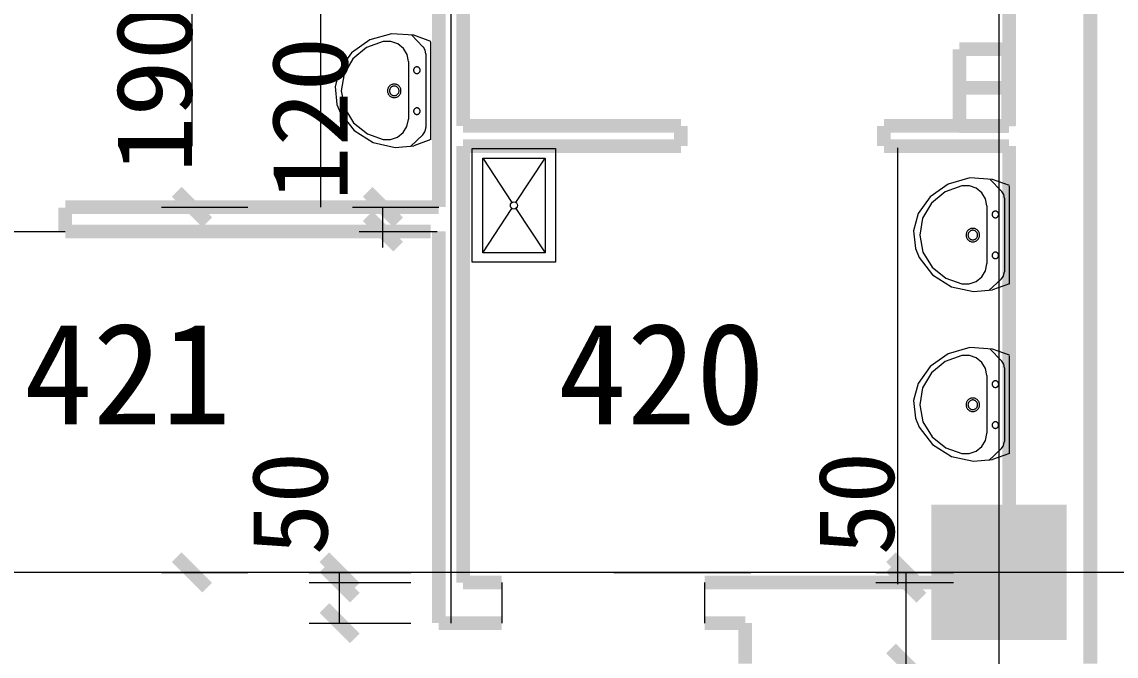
# Model space of a CAD drawing. Extents: x -307567 to 704339, y -10277 to 165507.
# Drawn here: x 412542 to 417932, y 133767 to 136892 of the extents above; entities that cross this region are included whole.
import ezdxf
from ezdxf.enums import TextEntityAlignment as Align

# ---------------------------------------------------------------- set-up
doc = ezdxf.new("R2010")
doc.units = 0
doc.header["$MEASUREMENT"] = 0
doc.layers.add('wode', color=250, linetype='CONTINUOUS', lineweight=0)
doc.layers.add('中文', color=4, linetype='CONTINUOUS')
doc.styles.get("Standard").update_dxf_attribs({"font": 'txt', "height": 3})

msp = doc.modelspace()

# ---------------------------------------------------------------- linework, layer by layer
at = {"layer": 'wode', "color": 0}
for p, q in [((417355.3646, 147033.90906), (417355.3646, 95170.03874)), ((414655.3781, 144351.63792), (414655.3781, 133929.95847)), ((417355.3646, 144351.63792), (417355.3646, 133929.95847)), ((413379.98164, 136279.94977), (413379.98164, 137904.93859)), ((414012.27829, 137804.93604), (414012.27829, 135979.95127)), ((414362.41081, 136833.66709), (414255.47775, 136803.70203)), ((414362.41081, 136833.66709), (414255.47775, 136803.70203)), ((414473.44541, 136826.48939), (414362.41081, 136833.66709)), ((414473.44541, 136826.48939), (414362.41081, 136833.66709)), ((414517.75672, 136769.32415), (414460.92106, 136827.86268)), ((414517.75672, 136769.32415), (414460.92106, 136827.86268)), ((414556.94109, 136796.23137), (414473.44541, 136826.48939)), ((414556.94109, 136796.23137), (414473.44541, 136826.48939)), ((414255.47775, 136803.70203), (414165.64666, 136740.18306)), ((414255.47775, 136803.70203), (414165.64666, 136740.18306)), ((414239.51104, 136765.53389), (414172.53139, 136710.09898)), ((414239.51104, 136765.53389), (414172.53139, 136710.09898)), ((414322.09119, 136795.47148), (414239.51104, 136765.53389)), ((414322.09119, 136795.47148), (414239.51104, 136765.53389)), ((414323.11658, 136795.63628), (414322.09119, 136795.47148)), ((414323.11658, 136795.63628), (414322.09119, 136795.47148)), ((414359.33466, 136795.63628), (414323.11658, 136795.63628)), ((414359.33466, 136795.63628), (414323.11658, 136795.63628)), ((414393.3921, 136783.67039), (414359.33466, 136795.63628)), ((414393.3921, 136783.67039), (414359.33466, 136795.63628)), ((414421.15075, 136761.14853), (414393.3921, 136783.67039)), ((414421.15075, 136761.14853), (414393.3921, 136783.67039)), ((414439.2781, 136730.81726), (414421.15075, 136761.14853)), ((414439.2781, 136730.81726), (414421.15075, 136761.14853)), ((414519.661, 136767.23676), (414517.75672, 136769.32415)), ((414519.661, 136767.23676), (414517.75672, 136769.32415)), ((414528.74299, 136752.06655), (414519.661, 136767.23676)), ((414528.74299, 136752.06655), (414519.661, 136767.23676)), ((414555.40301, 136793.86932), (414555.40301, 136313.00014)), ((414555.40301, 136793.86932), (414555.40301, 136313.00014)), ((414165.64666, 136740.18306), (414107.0532, 136657.9325)), ((414165.64666, 136740.18306), (414107.0532, 136657.9325)), ((414172.53139, 136710.09898), (414129.17223, 136635.85924)), ((414172.53139, 136710.09898), (414129.17223, 136635.85924)), ((414445.5769, 136696.32037), (414439.2781, 136730.81726)), ((414445.5769, 136696.32037), (414439.2781, 136730.81726)), ((414531.89239, 136734.8181), (414528.74299, 136752.06655)), ((414531.89239, 136734.8181), (414528.74299, 136752.06655)), ((414531.89239, 136734.8181), (414531.89239, 136371.78586)), ((414531.89239, 136734.8181), (414531.89239, 136371.78586)), ((414107.0532, 136657.9325), (414084.78769, 136572.97198)), ((414107.0532, 136657.9325), (414084.78769, 136572.97198)), ((414445.5769, 136696.32037), (414445.5769, 136412.02308)), ((414445.5769, 136696.32037), (414445.5769, 136412.02308)), ((414129.17223, 136635.85924), (414114.70697, 136551.77763)), ((414129.17223, 136635.85924), (414114.70697, 136551.77763)), ((414084.78769, 136572.97198), (414093.97954, 136485.79591)), ((414084.78769, 136572.97198), (414093.97954, 136485.79591)), ((414114.70697, 136551.77763), (414130.89342, 136467.97068)), ((414114.70697, 136551.77763), (414130.89342, 136467.97068)), ((414093.97954, 136485.79591), (414111.44771, 136442.098)), ((414093.97954, 136485.79591), (414111.44771, 136442.098)), ((414111.44771, 136442.098), (414178.53722, 136356.24028)), ((414111.44771, 136442.098), (414178.53722, 136356.24028)), ((414130.89342, 136467.97068), (414175.71741, 136394.56406)), ((414130.89342, 136467.97068), (414175.71741, 136394.56406)), ((414175.71741, 136394.56406), (414243.8323, 136340.41089)), ((414175.71741, 136394.56406), (414243.8323, 136340.41089)), ((414438.9119, 136376.60151), (414445.5769, 136411.03432)), ((414438.9119, 136376.60151), (414445.5769, 136411.03432)), ((414445.5769, 136411.03432), (414445.5769, 136412.02308)), ((414445.5769, 136411.03432), (414445.5769, 136412.02308)), ((414178.53722, 136356.24028), (414271.95716, 136297.74753)), ((414178.53722, 136356.24028), (414271.95716, 136297.74753)), ((414243.8323, 136340.41089), (414322.09119, 136312.87197)), ((414243.8323, 136340.41089), (414322.09119, 136312.87197)), ((414392.5132, 136324.17867), (414420.49158, 136346.43503)), ((414392.5132, 136324.17867), (414420.49158, 136346.43503)), ((414420.49158, 136346.43503), (414438.9119, 136376.60151)), ((414420.49158, 136346.43503), (414438.9119, 136376.60151)), ((414516.3285, 136335.85159), (414456.0871, 136278.5124)), ((414516.3285, 136335.85159), (414456.0871, 136278.5124)), ((414516.3285, 136335.85159), (414526.8387, 136350.10628)), ((414516.3285, 136335.85159), (414526.8387, 136350.10628)), ((414526.8387, 136350.10628), (414531.63604, 136366.99767)), ((414526.8387, 136350.10628), (414531.63604, 136366.99767)), ((414531.63604, 136366.99767), (414531.89239, 136371.78586)), ((414531.63604, 136366.99767), (414531.89239, 136371.78586)), ((414271.95716, 136297.74753), (414380.46492, 136273.66928)), ((414271.95716, 136297.74753), (414380.46492, 136273.66928)), ((414322.09119, 136312.87197), (414358.34589, 136312.53322)), ((414322.09119, 136312.87197), (414358.34589, 136312.53322)), ((414358.34589, 136312.53322), (414392.5132, 136324.17867)), ((414358.34589, 136312.53322), (414392.5132, 136324.17867)), ((414380.46492, 136273.66928), (414473.44541, 136282.23857)), ((414380.46492, 136273.66928), (414473.44541, 136282.23857)), ((414556.94109, 136312.4966), (414473.44541, 136282.23857)), ((414556.94109, 136312.4966), (414473.44541, 136282.23857)), ((414760.58997, 135707.76635), (414760.58997, 136267.76416)), ((414760.58997, 136267.76416), (415170.56107, 136267.76416)), ((414811.89587, 136221.09996), (415119.36504, 136221.09996)), ((414811.89587, 135754.4397), (414811.89587, 136221.09996)), ((414811.89587, 136221.09996), (414955.96253, 136002.43651)), ((414975.29837, 136002.43651), (415119.36504, 136221.09996)), ((415119.36504, 136221.09996), (415119.36504, 135754.4397)), ((415170.56107, 136267.76416), (415170.56107, 135707.76635)), ((416854.86661, 136271.46287), (416854.86661, 134121.47667)), ((417212.39656, 136123.0841), (417105.4635, 136093.10988)), ((417323.43116, 136115.89724), (417212.39656, 136123.0841)), ((417367.74247, 136058.74116), (417310.90681, 136117.27968)), ((417406.92684, 136085.63922), (417323.43116, 136115.89724)), ((417105.4635, 136093.10988), (417015.63241, 136029.60007)), ((417172.07694, 136084.87933), (417089.49679, 136054.94174)), ((417173.10233, 136085.05328), (417172.07694, 136084.87933)), ((417209.32041, 136085.05328), (417173.10233, 136085.05328)), ((417243.37785, 136073.07824), (417209.32041, 136085.05328)), ((417271.1365, 136050.55638), (417243.37785, 136073.07824)), ((417369.64675, 136056.64461), (417367.74247, 136058.74116)), ((417405.38876, 136083.27717), (417405.38876, 135602.40799)), ((417015.63241, 136029.60007), (416957.03895, 135947.34035)), ((417089.49679, 136054.94174), (417022.51714, 135999.50683)), ((417289.26385, 136020.22511), (417271.1365, 136050.55638)), ((417295.56265, 135985.72822), (417289.26385, 136020.22511)), ((417378.72874, 136041.4744), (417369.64675, 136056.64461)), ((417381.87814, 136024.22595), (417378.72874, 136041.4744)), ((417381.87814, 136024.22595), (417381.87814, 135661.19371)), ((413229.98239, 135979.95127), (413655.18779, 135979.95127)), ((414170.18765, 135979.95127), (414595.39305, 135979.95127)), ((414320.1869, 135779.94616), (414320.1869, 135979.95127)), ((414811.89587, 135754.4397), (414955.96253, 135973.11231)), ((414975.29837, 135973.11231), (415119.36504, 135754.4397)), ((417022.51714, 135999.50683), (416979.15798, 135925.26709)), ((417295.56265, 135985.72822), (417295.56265, 135701.43093)), ((416957.03895, 135947.34035), (416934.77344, 135862.37983)), ((416979.15798, 135925.26709), (416964.69272, 135841.18548)), ((411755.40481, 135859.94454), (412755.41201, 135859.94454)), ((414203.18309, 135859.94454), (414588.39845, 135859.94454)), ((416934.77344, 135862.37983), (416943.96529, 135775.20376)), ((416964.69272, 135841.18548), (416980.87917, 135757.37853)), ((415119.36504, 135754.4397), (414811.89587, 135754.4397)), ((416943.96529, 135775.20376), (416961.43346, 135731.50585)), ((416980.87917, 135757.37853), (417025.70316, 135683.97191)), ((415170.56107, 135707.76635), (414760.58997, 135707.76635)), ((416961.43346, 135731.50585), (417028.52297, 135645.64813)), ((417025.70316, 135683.97191), (417093.81805, 135629.8279)), ((417288.89765, 135666.00936), (417295.56265, 135700.44217)), ((417295.56265, 135700.44217), (417295.56265, 135701.43093)), ((417028.52297, 135645.64813), (417121.94291, 135587.16453)), ((417093.81805, 135629.8279), (417172.07694, 135602.27982)), ((417242.49895, 135613.58652), (417270.47733, 135635.85204)), ((417270.47733, 135635.85204), (417288.89765, 135666.00936)), ((417366.31425, 135625.25944), (417376.82445, 135639.52328)), ((417376.82445, 135639.52328), (417381.62179, 135656.41468)), ((417381.62179, 135656.41468), (417381.87814, 135661.19371)), ((417121.94291, 135587.16453), (417230.45067, 135563.08629)), ((417172.07694, 135602.27982), (417208.33164, 135601.94107)), ((417208.33164, 135601.94107), (417242.49895, 135613.58652)), ((417366.31425, 135625.25944), (417306.07285, 135567.92025)), ((417406.92684, 135601.90445), (417323.43116, 135571.64642)), ((417230.45067, 135563.08629), (417323.43116, 135571.64642)), ((417105.4635, 135257.12773), (417015.63241, 135193.60876)), ((417172.07694, 135248.88803), (417089.49679, 135218.95043)), ((417212.39656, 135287.09279), (417105.4635, 135257.12773)), ((417173.10233, 135249.06198), (417172.07694, 135248.88803)), ((417209.32041, 135249.06198), (417173.10233, 135249.06198)), ((417243.37785, 135237.09609), (417209.32041, 135249.06198)), ((417323.43116, 135279.91509), (417212.39656, 135287.09279)), ((417367.74247, 135222.74985), (417310.90681, 135281.28838)), ((417406.92684, 135249.65707), (417323.43116, 135279.91509)), ((417089.49679, 135218.95043), (417022.51714, 135163.52469)), ((417271.1365, 135214.56508), (417243.37785, 135237.09609)), ((417289.26385, 135184.24297), (417271.1365, 135214.56508)), ((417369.64675, 135220.65331), (417367.74247, 135222.74985)), ((417378.72874, 135205.49225), (417369.64675, 135220.65331)), ((417381.87814, 135188.2438), (417378.72874, 135205.49225)), ((417405.38876, 135247.28586), (417405.38876, 134766.42584)), ((417015.63241, 135193.60876), (416957.03895, 135111.34904)), ((417022.51714, 135163.52469), (416979.15798, 135089.28494)), ((417295.56265, 135149.73691), (417289.26385, 135184.24297)), ((417295.56265, 135149.73691), (417295.56265, 134865.44878)), ((417381.87814, 135188.2438), (417381.87814, 134825.2024)), ((416957.03895, 135111.34904), (416934.77344, 135026.38853)), ((416979.15798, 135089.28494), (416964.69272, 135005.19418)), ((416934.77344, 135026.38853), (416943.96529, 134939.22161)), ((416964.69272, 135005.19418), (416980.87917, 134921.38722)), ((416943.96529, 134939.22161), (416961.43346, 134895.51455)), ((416961.43346, 134895.51455), (417028.52297, 134809.66598)), ((416980.87917, 134921.38722), (417025.70316, 134847.98061)), ((417025.70316, 134847.98061), (417093.81805, 134793.83659)), ((417270.47733, 134799.86073), (417288.89765, 134830.02721)), ((417288.89765, 134830.02721), (417295.56265, 134864.45086)), ((417295.56265, 134864.45086), (417295.56265, 134865.44878)), ((417376.82445, 134803.53198), (417381.62179, 134820.42337)), ((417381.62179, 134820.42337), (417381.87814, 134825.2024)), ((417028.52297, 134809.66598), (417121.94291, 134751.17323)), ((417093.81805, 134793.83659), (417172.07694, 134766.28851)), ((417172.07694, 134766.28851), (417208.33164, 134765.94977)), ((417208.33164, 134765.94977), (417242.49895, 134777.60437)), ((417242.49895, 134777.60437), (417270.47733, 134799.86073)), ((417366.31425, 134789.27729), (417306.07285, 134731.92894)), ((417406.92684, 134765.91315), (417323.43116, 134735.65512)), ((417366.31425, 134789.27729), (417376.82445, 134803.53198)), ((417121.94291, 134751.17323), (417230.45067, 134727.09498)), ((417230.45067, 134727.09498), (417323.43116, 134735.65512)), ((436594.37973, 134179.96027), (362086.13411, 134179.96027)), ((413229.98239, 134179.96027), (413655.18779, 134179.96027)), ((413957.23706, 134179.96027), (414458.43084, 134179.96027)), ((414107.23631, 134129.95441), (414107.23631, 134179.96027)), ((415406.32649, 134179.96027), (414989.69039, 134179.96027)), ((415457.41266, 134179.96027), (416133.25157, 134179.96027)), ((416748.33638, 134179.96027), (417130.69531, 134179.96027)), ((416898.33563, 134129.95441), (416898.33563, 134179.96027)), ((413957.23706, 134129.95441), (414458.43084, 134129.95441)), ((414107.23631, 133929.95847), (414107.23631, 134129.95441)), ((414905.38906, 134129.95441), (414905.38906, 133929.95847)), ((415905.39626, 134129.95441), (415905.39626, 133929.95847)), ((416748.33638, 134129.95441), (417130.69531, 134129.95441)), ((416898.33563, 133729.96252), (416898.33563, 134129.95441)), ((413957.23706, 133929.95847), (414458.43084, 133929.95847))]:
    msp.add_line(p, q, dxfattribs=at)
at = {"layer": 'wode', "color": 0, "const_width": 67.49966}
for points in [[(417805.36235, 136279.94977), (417805.36235, 142429.91902)], [(417405.38876, 136379.94316), (417405.38876, 141679.92277)], [(414715.39977, 136379.94316), (414715.39977, 138179.93416)], [(414595.39305, 135979.95127), (414595.39305, 137479.94377)], [(417160.39487, 136757.30334), (417400.92101, 136757.30334)], [(417160.39487, 136377.9931), (417160.39487, 136757.30334)], [(417400.92101, 136757.30334), (417400.92101, 136377.9931)], [(417160.39487, 136567.64364), (417400.92101, 136567.64364)], [(414715.39977, 136379.94316), (415788.39245, 136379.94316)], [(415788.39245, 136279.94977), (415788.39245, 136379.94316)], [(417405.38876, 136379.94316), (416788.39966, 136379.94316)], [(416788.39966, 136279.94977), (416788.39966, 136379.94316)], [(417400.92101, 136377.9931), (417160.39487, 136377.9931)], [(414715.39977, 136179.94722), (414715.39977, 136279.94977)], [(414715.39977, 136279.94977), (415788.39245, 136279.94977)], [(417405.38876, 136279.94977), (416788.39966, 136279.94977)], [(417405.38876, 134479.95877), (417405.38876, 136279.94977)], [(417805.36235, 133729.96252), (417805.36235, 136279.94977)], [(414715.39977, 136179.94722), (414715.39977, 134129.95441)], [(413304.98202, 136054.95089), (413454.98127, 135904.95164)], [(414245.18728, 136054.95089), (414395.18653, 135904.95164)], [(414595.39305, 135979.95127), (412755.41201, 135979.95127)], [(412755.41201, 135859.94454), (412755.41201, 135976.94835)], [(414595.39305, 135979.95127), (414155.39281, 135979.95127)], [(414555.40301, 135979.95127), (414555.40301, 135979.95127)], [(414245.18728, 135934.94417), (414395.18653, 135784.94492)], [(414555.40301, 135859.94454), (412755.41201, 135859.94454)], [(414595.39305, 135859.94454), (414595.39305, 134129.95441)], [(417055.3661, 134479.95877), (417055.3661, 133879.96177), (417655.3631, 133879.96177), (417655.3631, 134479.95877), (417055.3661, 134479.95877), (417055.3661, 133879.96177)], [(413304.98202, 134254.95989), (413454.98127, 134104.96064)], [(414032.23668, 134254.95989), (414182.23593, 134104.96064)], [(414595.39305, 133929.95847), (414595.39305, 134279.95366)], [(414715.39977, 134129.95441), (414715.39977, 134279.95366)], [(416823.33601, 134254.95989), (416973.33526, 134104.96064)], [(414032.23668, 134204.95404), (414182.23593, 134054.95479)], [(416823.33601, 134204.95404), (416973.33526, 134054.95479)], [(414715.39977, 134129.95441), (414905.38906, 134129.95441)], [(415905.39626, 134129.95441), (416155.3706, 134129.95441)], [(416155.3706, 134129.95441), (417055.3661, 134129.95441)], [(414032.23668, 134004.95809), (414182.23593, 133854.95884)], [(414595.39305, 133929.95847), (414905.38906, 133929.95847)], [(415905.39626, 133929.95847), (416105.38306, 133929.95847)], [(416105.38306, 133929.95847), (416105.38306, 133729.96252)], [(416823.33601, 133804.96214), (416973.33526, 133654.96289)]]:
    msp.add_lwpolyline(points, dxfattribs=at)
at = {"layer": 'wode', "color": 0}
for points in [[(414503.98725, 136654.12392), (414503.91401, 136655.72609), (414503.69429, 136657.30079), (414503.29146, 136658.85717), (414502.74214, 136660.36779), (414502.08297, 136661.81431), (414501.24069, 136663.1876), (414500.28854, 136664.47848), (414499.18991, 136665.65951), (414498.01805, 136666.73067), (414496.73631, 136667.68281), (414495.38134, 136668.50678), (414493.9165, 136669.19343), (414492.41505, 136669.73358), (414490.87697, 136670.12726), (414489.26565, 136670.35614), (414487.69095, 136670.43854), (414486.07963, 136670.35614), (414484.50493, 136670.12726), (414482.93023, 136669.73358), (414481.42877, 136669.19343), (414480.00056, 136668.50678), (414478.60896, 136667.68281), (414477.32723, 136666.73067), (414476.15536, 136665.65951), (414475.05673, 136664.47848), (414474.10459, 136663.1876), (414473.29893, 136661.81431), (414472.60313, 136660.36779), (414472.05382, 136658.85717), (414471.68761, 136657.30079), (414471.43126, 136655.72609), (414471.35802, 136654.12392), (414471.43126, 136652.52176), (414471.68761, 136650.94706), (414472.05382, 136649.39067), (414472.60313, 136647.88006), (414473.29893, 136646.43353), (414474.10459, 136645.06025), (414475.05673, 136643.76936), (414476.15536, 136642.59749), (414477.32723, 136641.51717), (414478.60896, 136640.56503), (414480.00056, 136639.74106), (414481.42877, 136639.05442), (414482.93023, 136638.51426), (414484.50493, 136638.12058), (414486.07963, 136637.8917), (414487.69095, 136637.80931), (414489.26565, 136637.8917), (414490.87697, 136638.12058), (414492.41505, 136638.51426), (414493.9165, 136639.05442), (414495.38134, 136639.74106), (414496.73631, 136640.56503), (414498.01805, 136641.51717), (414499.18991, 136642.59749), (414500.28854, 136643.76936), (414501.24069, 136645.06025), (414502.08297, 136646.43353), (414502.74214, 136647.88006), (414503.29146, 136649.39067), (414503.69429, 136650.94706), (414503.91401, 136652.52176), (414503.98725, 136654.12392)], [(414503.98725, 136654.12392), (414503.91401, 136655.72609), (414503.69429, 136657.30079), (414503.29146, 136658.85717), (414502.74214, 136660.36779), (414502.08297, 136661.81431), (414501.24069, 136663.1876), (414500.28854, 136664.47848), (414499.18991, 136665.65951), (414498.01805, 136666.73067), (414496.73631, 136667.68281), (414495.38134, 136668.50678), (414493.9165, 136669.19343), (414492.41505, 136669.73358), (414490.87697, 136670.12726), (414489.26565, 136670.35614), (414487.69095, 136670.43854), (414486.07963, 136670.35614), (414484.50493, 136670.12726), (414482.93023, 136669.73358), (414481.42877, 136669.19343), (414480.00056, 136668.50678), (414478.60896, 136667.68281), (414477.32723, 136666.73067), (414476.15536, 136665.65951), (414475.05673, 136664.47848), (414474.10459, 136663.1876), (414473.29893, 136661.81431), (414472.60313, 136660.36779), (414472.05382, 136658.85717), (414471.68761, 136657.30079), (414471.43126, 136655.72609), (414471.35802, 136654.12392), (414471.43126, 136652.52176), (414471.68761, 136650.94706), (414472.05382, 136649.39067), (414472.60313, 136647.88006), (414473.29893, 136646.43353), (414474.10459, 136645.06025), (414475.05673, 136643.76936), (414476.15536, 136642.59749), (414477.32723, 136641.51717), (414478.60896, 136640.56503), (414480.00056, 136639.74106), (414481.42877, 136639.05442), (414482.93023, 136638.51426), (414484.50493, 136638.12058), (414486.07963, 136637.8917), (414487.69095, 136637.80931), (414489.26565, 136637.8917), (414490.87697, 136638.12058), (414492.41505, 136638.51426), (414493.9165, 136639.05442), (414495.38134, 136639.74106), (414496.73631, 136640.56503), (414498.01805, 136641.51717), (414499.18991, 136642.59749), (414500.28854, 136643.76936), (414501.24069, 136645.06025), (414502.08297, 136646.43353), (414502.74214, 136647.88006), (414503.29146, 136649.39067), (414503.69429, 136650.94706), (414503.91401, 136652.52176), (414503.98725, 136654.12392)], [(414409.43206, 136552.38188), (414409.28558, 136555.63198), (414408.80951, 136558.85462), (414408.00385, 136562.01318), (414406.90522, 136565.08018), (414405.51362, 136568.01901), (414403.86568, 136570.82051), (414401.88815, 136573.42975), (414399.72752, 136575.84673), (414397.31054, 136578.03482), (414394.71046, 136579.96658), (414391.89065, 136581.65114), (414388.96097, 136583.04273), (414385.88482, 136584.13221), (414382.73542, 136584.91956), (414379.51278, 136585.40478), (414376.25352, 136585.56042), (414372.99426, 136585.40478), (414369.77162, 136584.91956), (414366.62222, 136584.13221), (414363.54606, 136583.04273), (414360.61639, 136581.65114), (414357.8332, 136579.96658), (414355.19649, 136578.03482), (414352.77951, 136575.84673), (414350.61888, 136573.42975), (414348.67797, 136570.82051), (414346.99341, 136568.01901), (414345.60182, 136565.08018), (414344.50319, 136562.01318), (414343.69753, 136558.85462), (414343.22146, 136555.63198), (414343.07497, 136552.38188), (414343.22146, 136549.13177), (414343.69753, 136545.90913), (414344.50319, 136542.75058), (414345.60182, 136539.68358), (414346.99341, 136536.74475), (414348.67797, 136533.94325), (414350.61888, 136531.33401), (414352.77951, 136528.92618), (414355.19649, 136526.73808), (414357.8332, 136524.79718), (414360.61639, 136523.11261), (414363.54606, 136521.73017), (414366.62222, 136520.63155), (414369.77162, 136519.8442), (414372.99426, 136519.35897), (414376.25352, 136519.20333), (414379.51278, 136519.35897), (414382.73542, 136519.8442), (414385.88482, 136520.63155), (414388.96097, 136521.73017), (414391.89065, 136523.11261), (414394.71046, 136524.79718), (414397.31054, 136526.73808), (414399.72752, 136528.92618), (414401.88815, 136531.33401), (414403.86568, 136533.94325), (414405.51362, 136536.74475), (414406.90522, 136539.68358), (414408.00385, 136542.75058), (414408.80951, 136545.90913), (414409.28558, 136549.13177), (414409.43206, 136552.38188)], [(414409.43206, 136552.38188), (414409.28558, 136555.63198), (414408.80951, 136558.85462), (414408.00385, 136562.01318), (414406.90522, 136565.08018), (414405.51362, 136568.01901), (414403.86568, 136570.82051), (414401.88815, 136573.42975), (414399.72752, 136575.84673), (414397.31054, 136578.03482), (414394.71046, 136579.96658), (414391.89065, 136581.65114), (414388.96097, 136583.04273), (414385.88482, 136584.13221), (414382.73542, 136584.91956), (414379.51278, 136585.40478), (414376.25352, 136585.56042), (414372.99426, 136585.40478), (414369.77162, 136584.91956), (414366.62222, 136584.13221), (414363.54606, 136583.04273), (414360.61639, 136581.65114), (414357.8332, 136579.96658), (414355.19649, 136578.03482), (414352.77951, 136575.84673), (414350.61888, 136573.42975), (414348.67797, 136570.82051), (414346.99341, 136568.01901), (414345.60182, 136565.08018), (414344.50319, 136562.01318), (414343.69753, 136558.85462), (414343.22146, 136555.63198), (414343.07497, 136552.38188), (414343.22146, 136549.13177), (414343.69753, 136545.90913), (414344.50319, 136542.75058), (414345.60182, 136539.68358), (414346.99341, 136536.74475), (414348.67797, 136533.94325), (414350.61888, 136531.33401), (414352.77951, 136528.92618), (414355.19649, 136526.73808), (414357.8332, 136524.79718), (414360.61639, 136523.11261), (414363.54606, 136521.73017), (414366.62222, 136520.63155), (414369.77162, 136519.8442), (414372.99426, 136519.35897), (414376.25352, 136519.20333), (414379.51278, 136519.35897), (414382.73542, 136519.8442), (414385.88482, 136520.63155), (414388.96097, 136521.73017), (414391.89065, 136523.11261), (414394.71046, 136524.79718), (414397.31054, 136526.73808), (414399.72752, 136528.92618), (414401.88815, 136531.33401), (414403.86568, 136533.94325), (414405.51362, 136536.74475), (414406.90522, 136539.68358), (414408.00385, 136542.75058), (414408.80951, 136545.90913), (414409.28558, 136549.13177), (414409.43206, 136552.38188)], [(414399.83738, 136552.38188), (414399.72752, 136554.69815), (414399.39793, 136556.98696), (414398.84862, 136559.22999), (414398.04296, 136561.40893), (414397.05419, 136563.49632), (414395.88233, 136565.48301), (414394.49073, 136567.34152), (414392.91603, 136569.0627), (414391.23147, 136570.61909), (414389.3638, 136571.99237), (414387.38627, 136573.19171), (414385.29888, 136574.17132), (414383.10163, 136574.94951), (414380.83113, 136575.51714), (414378.56063, 136575.84673), (414376.25352, 136575.96574), (414373.9464, 136575.84673), (414371.6759, 136575.51714), (414369.40541, 136574.94951), (414367.20815, 136574.17132), (414365.12076, 136573.19171), (414363.14323, 136571.99237), (414361.27556, 136570.61909), (414359.591, 136569.0627), (414358.0163, 136567.34152), (414356.66133, 136565.48301), (414355.45284, 136563.49632), (414354.46408, 136561.40893), (414353.69504, 136559.22999), (414353.14572, 136556.98696), (414352.77951, 136554.69815), (414352.66965, 136552.38188), (414352.77951, 136550.0656), (414353.14572, 136547.7768), (414353.69504, 136545.54292), (414354.46408, 136543.35482), (414355.45284, 136541.26743), (414356.66133, 136539.28075), (414358.0163, 136537.42223), (414359.591, 136535.70105), (414361.27556, 136534.14466), (414363.14323, 136532.77138), (414365.12076, 136531.5812), (414367.20815, 136530.59243), (414369.40541, 136529.81424), (414371.6759, 136529.24662), (414373.9464, 136528.91703), (414376.25352, 136528.79801), (414378.56063, 136528.91703), (414380.83113, 136529.24662), (414383.10163, 136529.81424), (414385.29888, 136530.59243), (414387.38627, 136531.5812), (414389.3638, 136532.77138), (414391.23147, 136534.14466), (414392.91603, 136535.70105), (414394.49073, 136537.42223), (414395.88233, 136539.28075), (414397.05419, 136541.26743), (414398.04296, 136543.35482), (414398.84862, 136545.54292), (414399.39793, 136547.7768), (414399.72752, 136550.0656), (414399.83738, 136552.38188)], [(414399.83738, 136552.38188), (414399.72752, 136554.69815), (414399.39793, 136556.98696), (414398.84862, 136559.22999), (414398.04296, 136561.40893), (414397.05419, 136563.49632), (414395.88233, 136565.48301), (414394.49073, 136567.34152), (414392.91603, 136569.0627), (414391.23147, 136570.61909), (414389.3638, 136571.99237), (414387.38627, 136573.19171), (414385.29888, 136574.17132), (414383.10163, 136574.94951), (414380.83113, 136575.51714), (414378.56063, 136575.84673), (414376.25352, 136575.96574), (414373.9464, 136575.84673), (414371.6759, 136575.51714), (414369.40541, 136574.94951), (414367.20815, 136574.17132), (414365.12076, 136573.19171), (414363.14323, 136571.99237), (414361.27556, 136570.61909), (414359.591, 136569.0627), (414358.0163, 136567.34152), (414356.66133, 136565.48301), (414355.45284, 136563.49632), (414354.46408, 136561.40893), (414353.69504, 136559.22999), (414353.14572, 136556.98696), (414352.77951, 136554.69815), (414352.66965, 136552.38188), (414352.77951, 136550.0656), (414353.14572, 136547.7768), (414353.69504, 136545.54292), (414354.46408, 136543.35482), (414355.45284, 136541.26743), (414356.66133, 136539.28075), (414358.0163, 136537.42223), (414359.591, 136535.70105), (414361.27556, 136534.14466), (414363.14323, 136532.77138), (414365.12076, 136531.5812), (414367.20815, 136530.59243), (414369.40541, 136529.81424), (414371.6759, 136529.24662), (414373.9464, 136528.91703), (414376.25352, 136528.79801), (414378.56063, 136528.91703), (414380.83113, 136529.24662), (414383.10163, 136529.81424), (414385.29888, 136530.59243), (414387.38627, 136531.5812), (414389.3638, 136532.77138), (414391.23147, 136534.14466), (414392.91603, 136535.70105), (414394.49073, 136537.42223), (414395.88233, 136539.28075), (414397.05419, 136541.26743), (414398.04296, 136543.35482), (414398.84862, 136545.54292), (414399.39793, 136547.7768), (414399.72752, 136550.0656), (414399.83738, 136552.38188)], [(414503.69429, 136452.12298), (414503.62104, 136453.69768), (414503.40132, 136455.25407), (414502.99849, 136456.77383), (414502.4858, 136458.25698), (414501.79, 136459.67604), (414501.02096, 136461.02186), (414500.06882, 136462.28528), (414499.00681, 136463.45715), (414497.83494, 136464.51), (414496.58983, 136465.44383), (414495.23486, 136466.25865), (414493.80664, 136466.92698), (414492.3418, 136467.45798), (414490.80373, 136467.8425), (414489.26565, 136468.07139), (414487.69095, 136468.14463), (414486.11625, 136468.07139), (414484.54155, 136467.8425), (414483.00347, 136467.45798), (414481.53864, 136466.92698), (414480.14704, 136466.25865), (414478.75545, 136465.44383), (414477.51034, 136464.51), (414476.33847, 136463.45715), (414475.27646, 136462.28528), (414474.36094, 136461.02186), (414473.55528, 136459.67604), (414472.8961, 136458.25698), (414472.34679, 136456.77383), (414471.94396, 136455.25407), (414471.72423, 136453.69768), (414471.65099, 136452.12298), (414471.72423, 136450.55743), (414471.94396, 136449.00105), (414472.34679, 136447.48128), (414472.8961, 136445.98898), (414473.55528, 136444.56992), (414474.36094, 136443.2241), (414475.27646, 136441.96068), (414476.33847, 136440.79796), (414477.51034, 136439.74511), (414478.75545, 136438.80212), (414480.14704, 136437.99646), (414481.53864, 136437.31898), (414483.00347, 136436.78797), (414484.54155, 136436.40345), (414486.11625, 136436.18373), (414487.69095, 136436.10133), (414489.26565, 136436.18373), (414490.80373, 136436.40345), (414492.3418, 136436.78797), (414493.80664, 136437.31898), (414495.23486, 136437.99646), (414496.58983, 136438.80212), (414497.83494, 136439.74511), (414499.00681, 136440.79796), (414500.06882, 136441.96068), (414501.02096, 136443.2241), (414501.79, 136444.56992), (414502.4858, 136445.98898), (414502.99849, 136447.48128), (414503.40132, 136449.00105), (414503.62104, 136450.55743), (414503.69429, 136452.12298)], [(414503.69429, 136452.12298), (414503.62104, 136453.69768), (414503.40132, 136455.25407), (414502.99849, 136456.77383), (414502.4858, 136458.25698), (414501.79, 136459.67604), (414501.02096, 136461.02186), (414500.06882, 136462.28528), (414499.00681, 136463.45715), (414497.83494, 136464.51), (414496.58983, 136465.44383), (414495.23486, 136466.25865), (414493.80664, 136466.92698), (414492.3418, 136467.45798), (414490.80373, 136467.8425), (414489.26565, 136468.07139), (414487.69095, 136468.14463), (414486.11625, 136468.07139), (414484.54155, 136467.8425), (414483.00347, 136467.45798), (414481.53864, 136466.92698), (414480.14704, 136466.25865), (414478.75545, 136465.44383), (414477.51034, 136464.51), (414476.33847, 136463.45715), (414475.27646, 136462.28528), (414474.36094, 136461.02186), (414473.55528, 136459.67604), (414472.8961, 136458.25698), (414472.34679, 136456.77383), (414471.94396, 136455.25407), (414471.72423, 136453.69768), (414471.65099, 136452.12298), (414471.72423, 136450.55743), (414471.94396, 136449.00105), (414472.34679, 136447.48128), (414472.8961, 136445.98898), (414473.55528, 136444.56992), (414474.36094, 136443.2241), (414475.27646, 136441.96068), (414476.33847, 136440.79796), (414477.51034, 136439.74511), (414478.75545, 136438.80212), (414480.14704, 136437.99646), (414481.53864, 136437.31898), (414483.00347, 136436.78797), (414484.54155, 136436.40345), (414486.11625, 136436.18373), (414487.69095, 136436.10133), (414489.26565, 136436.18373), (414490.80373, 136436.40345), (414492.3418, 136436.78797), (414493.80664, 136437.31898), (414495.23486, 136437.99646), (414496.58983, 136438.80212), (414497.83494, 136439.74511), (414499.00681, 136440.79796), (414500.06882, 136441.96068), (414501.02096, 136443.2241), (414501.79, 136444.56992), (414502.4858, 136445.98898), (414502.99849, 136447.48128), (414503.40132, 136449.00105), (414503.62104, 136450.55743), (414503.69429, 136452.12298)], [(417353.973, 135943.53177), (417353.89976, 135945.13394), (417353.68004, 135946.71779), (417353.27721, 135948.26502), (417352.72789, 135949.77564), (417352.06872, 135951.22216), (417351.22644, 135952.59545), (417350.27429, 135953.88633), (417349.17566, 135955.06736), (417348.0038, 135956.14768), (417346.72206, 135957.09982), (417345.36709, 135957.91463), (417343.90225, 135958.60128), (417342.4008, 135959.14143), (417340.86272, 135959.53511), (417339.2514, 135959.76399), (417337.6767, 135959.84639), (417336.06538, 135959.76399), (417334.49068, 135959.53511), (417332.91598, 135959.14143), (417331.41452, 135958.60128), (417329.98631, 135957.91463), (417328.59471, 135957.09982), (417327.31298, 135956.14768), (417326.14111, 135955.06736), (417325.04248, 135953.88633), (417324.09034, 135952.59545), (417323.28468, 135951.22216), (417322.58888, 135949.77564), (417322.03957, 135948.26502), (417321.67336, 135946.71779), (417321.41701, 135945.13394), (417321.34377, 135943.53177), (417321.41701, 135941.92961), (417321.67336, 135940.35491), (417322.03957, 135938.79852), (417322.58888, 135937.28791), (417323.28468, 135935.85054), (417324.09034, 135934.4681), (417325.04248, 135933.18636), (417326.14111, 135932.00534), (417327.31298, 135930.92502), (417328.59471, 135929.97288), (417329.98631, 135929.14891), (417331.41452, 135928.46227), (417332.91598, 135927.92211), (417334.49068, 135927.53759), (417336.06538, 135927.29955), (417337.6767, 135927.21716), (417339.2514, 135927.29955), (417340.86272, 135927.53759), (417342.4008, 135927.92211), (417343.90225, 135928.46227), (417345.36709, 135929.14891), (417346.72206, 135929.97288), (417348.0038, 135930.92502), (417349.17566, 135932.00534), (417350.27429, 135933.18636), (417351.22644, 135934.4681), (417352.06872, 135935.85054), (417352.72789, 135937.28791), (417353.27721, 135938.79852), (417353.68004, 135940.35491), (417353.89976, 135941.92961), (417353.973, 135943.53177)], [(417259.41781, 135841.78973), (417259.27133, 135845.03983), (417258.79526, 135848.27163), (417257.9896, 135851.42103), (417256.89097, 135854.48803), (417255.49937, 135857.43601), (417253.85143, 135860.22836), (417251.8739, 135862.83759), (417249.71327, 135865.25458), (417247.29629, 135867.44267), (417244.69621, 135869.37443), (417241.8764, 135871.05899), (417238.94672, 135872.45058), (417235.87057, 135873.54006), (417232.72117, 135874.32741), (417229.49853, 135874.81263), (417226.23927, 135874.96827), (417222.98001, 135874.81263), (417219.75737, 135874.32741), (417216.60797, 135873.54006), (417213.53181, 135872.45058), (417210.60214, 135871.05899), (417207.81895, 135869.37443), (417205.18224, 135867.44267), (417202.76526, 135865.25458), (417200.60463, 135862.83759), (417198.66372, 135860.22836), (417196.97916, 135857.43601), (417195.58757, 135854.48803), (417194.48894, 135851.42103), (417193.68328, 135848.27163), (417193.20721, 135845.03983), (417193.06072, 135841.78973), (417193.20721, 135838.53962), (417193.68328, 135835.31698), (417194.48894, 135832.15843), (417195.58757, 135829.10058), (417196.97916, 135826.1526), (417198.66372, 135823.3511), (417200.60463, 135820.74186), (417202.76526, 135818.33403), (417205.18224, 135816.14593), (417207.81895, 135814.20503), (417210.60214, 135812.52962), (417213.53181, 135811.13802), (417216.60797, 135810.0394), (417219.75737, 135809.25205), (417222.98001, 135808.76682), (417226.23927, 135808.61118), (417229.49853, 135808.76682), (417232.72117, 135809.25205), (417235.87057, 135810.0394), (417238.94672, 135811.13802), (417241.8764, 135812.52962), (417244.69621, 135814.20503), (417247.29629, 135816.14593), (417249.71327, 135818.33403), (417251.8739, 135820.74186), (417253.85143, 135823.3511), (417255.49937, 135826.1526), (417256.89097, 135829.10058), (417257.9896, 135832.15843), (417258.79526, 135835.31698), (417259.27133, 135838.53962), (417259.41781, 135841.78973)], [(417249.82313, 135841.78973), (417249.71327, 135844.106), (417249.38368, 135846.39481), (417248.83437, 135848.63784), (417248.02871, 135850.81678), (417247.03994, 135852.91333), (417245.86808, 135854.89086), (417244.47648, 135856.74937), (417242.90178, 135858.47055), (417241.21722, 135860.02694), (417239.34955, 135861.40022), (417237.37202, 135862.59956), (417235.28463, 135863.57917), (417233.08738, 135864.36652), (417230.81688, 135864.92499), (417228.54638, 135865.26373), (417226.23927, 135865.38275), (417223.93215, 135865.26373), (417221.66165, 135864.92499), (417219.39116, 135864.36652), (417217.1939, 135863.57917), (417215.10651, 135862.59956), (417213.12898, 135861.40022), (417211.26131, 135860.02694), (417209.57675, 135858.47055), (417208.00205, 135856.74937), (417206.64708, 135854.89086), (417205.43859, 135852.91333), (417204.44983, 135850.81678), (417203.68079, 135848.63784), (417203.13147, 135846.39481), (417202.76526, 135844.106), (417202.6554, 135841.78973), (417202.76526, 135839.48261), (417203.13147, 135837.1938), (417203.68079, 135834.95077), (417204.44983, 135832.77183), (417205.43859, 135830.67528), (417206.64708, 135828.6886), (417208.00205, 135826.83008), (417209.57675, 135825.1089), (417211.26131, 135823.56167), (417213.12898, 135822.17923), (417215.10651, 135820.98905), (417217.1939, 135820.00028), (417219.39116, 135819.22209), (417221.66165, 135818.66362), (417223.93215, 135818.32488), (417226.23927, 135818.20586), (417228.54638, 135818.32488), (417230.81688, 135818.66362), (417233.08738, 135819.22209), (417235.28463, 135820.00028), (417237.37202, 135820.98905), (417239.34955, 135822.17923), (417241.21722, 135823.56167), (417242.90178, 135825.1089), (417244.47648, 135826.83008), (417245.86808, 135828.6886), (417247.03994, 135830.67528), (417248.02871, 135832.77183), (417248.83437, 135834.95077), (417249.38368, 135837.1938), (417249.71327, 135839.48261), (417249.82313, 135841.78973)], [(417353.68004, 135741.53083), (417353.60679, 135743.10553), (417353.38707, 135744.66192), (417352.98424, 135746.18168), (417352.47155, 135747.66483), (417351.77575, 135749.09305), (417351.00671, 135750.42971), (417350.05457, 135751.70229), (417348.99256, 135752.865), (417347.82069, 135753.91785), (417346.57558, 135754.85168), (417345.22061, 135755.6665), (417343.79239, 135756.34399), (417342.32755, 135756.87499), (417340.78948, 135757.25035), (417339.2514, 135757.47923), (417337.6767, 135757.56163), (417336.102, 135757.47923), (417334.5273, 135757.25035), (417332.98922, 135756.87499), (417331.52439, 135756.34399), (417330.13279, 135755.6665), (417328.7412, 135754.85168), (417327.49609, 135753.91785), (417326.32422, 135752.865), (417325.26221, 135751.70229), (417324.34669, 135750.42971), (417323.54103, 135749.09305), (417322.88185, 135747.66483), (417322.33254, 135746.18168), (417321.92971, 135744.66192), (417321.70998, 135743.10553), (417321.63674, 135741.53083), (417321.70998, 135739.96528), (417321.92971, 135738.4089), (417322.33254, 135736.88913), (417322.88185, 135735.40598), (417323.54103, 135733.97777), (417324.34669, 135732.6411), (417325.26221, 135731.36853), (417326.32422, 135730.20581), (417327.49609, 135729.15296), (417328.7412, 135728.21913), (417330.13279, 135727.40431), (417331.52439, 135726.72683), (417332.98922, 135726.19582), (417334.5273, 135725.82046), (417336.102, 135725.59158), (417337.6767, 135725.50918), (417339.2514, 135725.59158), (417340.78948, 135725.82046), (417342.32755, 135726.19582), (417343.79239, 135726.72683), (417345.22061, 135727.40431), (417346.57558, 135728.21913), (417347.82069, 135729.15296), (417348.99256, 135730.20581), (417350.05457, 135731.36853), (417351.00671, 135732.6411), (417351.77575, 135733.97777), (417352.47155, 135735.40598), (417352.98424, 135736.88913), (417353.38707, 135738.4089), (417353.60679, 135739.96528), (417353.68004, 135741.53083)], [(417353.973, 135107.54962), (417353.89976, 135109.15179), (417353.68004, 135110.72649), (417353.27721, 135112.28288), (417352.72789, 135113.78433), (417352.06872, 135115.23086), (417351.22644, 135116.60414), (417350.27429, 135117.89503), (417349.17566, 135119.07605), (417348.0038, 135120.15637), (417346.72206, 135121.10852), (417345.36709, 135121.93249), (417343.90225, 135122.61913), (417342.4008, 135123.15929), (417340.86272, 135123.54381), (417339.2514, 135123.78184), (417337.6767, 135123.85508), (417336.06538, 135123.78184), (417334.49068, 135123.54381), (417332.91598, 135123.15929), (417331.41452, 135122.61913), (417329.98631, 135121.93249), (417328.59471, 135121.10852), (417327.31298, 135120.15637), (417326.14111, 135119.07605), (417325.04248, 135117.89503), (417324.09034, 135116.60414), (417323.28468, 135115.23086), (417322.58888, 135113.78433), (417322.03957, 135112.28288), (417321.67336, 135110.72649), (417321.41701, 135109.15179), (417321.34377, 135107.54962), (417321.41701, 135105.94746), (417321.67336, 135104.3636), (417322.03957, 135102.80722), (417322.58888, 135101.30576), (417323.28468, 135099.85923), (417324.09034, 135098.48595), (417325.04248, 135097.19506), (417326.14111, 135096.01404), (417327.31298, 135094.93372), (417328.59471, 135093.98158), (417329.98631, 135093.16676), (417331.41452, 135092.48012), (417332.91598, 135091.93996), (417334.49068, 135091.54629), (417336.06538, 135091.30825), (417337.6767, 135091.23501), (417339.2514, 135091.30825), (417340.86272, 135091.54629), (417342.4008, 135091.93996), (417343.90225, 135092.48012), (417345.36709, 135093.16676), (417346.72206, 135093.98158), (417348.0038, 135094.93372), (417349.17566, 135096.01404), (417350.27429, 135097.19506), (417351.22644, 135098.48595), (417352.06872, 135099.85923), (417352.72789, 135101.30576), (417353.27721, 135102.80722), (417353.68004, 135104.3636), (417353.89976, 135105.94746), (417353.973, 135107.54962)], [(417259.41781, 135005.80758), (417259.27133, 135009.05768), (417258.79526, 135012.28032), (417257.9896, 135015.43888), (417256.89097, 135018.49672), (417255.49937, 135021.44471), (417253.85143, 135024.24621), (417251.8739, 135026.85545), (417249.71327, 135029.26327), (417247.29629, 135031.45137), (417244.69621, 135033.39228), (417241.8764, 135035.06769), (417238.94672, 135036.45928), (417235.87057, 135037.55791), (417232.72117, 135038.34526), (417229.49853, 135038.83048), (417226.23927, 135038.98612), (417222.98001, 135038.83048), (417219.75737, 135038.34526), (417216.60797, 135037.55791), (417213.53181, 135036.45928), (417210.60214, 135035.06769), (417207.81895, 135033.39228), (417205.18224, 135031.45137), (417202.76526, 135029.26327), (417200.60463, 135026.85545), (417198.66372, 135024.24621), (417196.97916, 135021.44471), (417195.58757, 135018.49672), (417194.48894, 135015.43888), (417193.68328, 135012.28032), (417193.20721, 135009.05768), (417193.06072, 135005.80758), (417193.20721, 135002.55747), (417193.68328, 134999.32568), (417194.48894, 134996.16712), (417195.58757, 134993.10928), (417196.97916, 134990.16129), (417198.66372, 134987.36895), (417200.60463, 134984.75971), (417202.76526, 134982.34273), (417205.18224, 134980.15463), (417207.81895, 134978.22288), (417210.60214, 134976.53832), (417213.53181, 134975.14672), (417216.60797, 134974.05725), (417219.75737, 134973.2699), (417222.98001, 134972.78467), (417226.23927, 134972.62903), (417229.49853, 134972.78467), (417232.72117, 134973.2699), (417235.87057, 134974.05725), (417238.94672, 134975.14672), (417241.8764, 134976.53832), (417244.69621, 134978.22288), (417247.29629, 134980.15463), (417249.71327, 134982.34273), (417251.8739, 134984.75971), (417253.85143, 134987.36895), (417255.49937, 134990.16129), (417256.89097, 134993.10928), (417257.9896, 134996.16712), (417258.79526, 134999.32568), (417259.27133, 135002.55747), (417259.41781, 135005.80758)], [(417249.82313, 135005.80758), (417249.71327, 135008.1147), (417249.38368, 135010.4035), (417248.83437, 135012.64653), (417248.02871, 135014.82548), (417247.03994, 135016.92202), (417245.86808, 135018.90871), (417244.47648, 135020.76722), (417242.90178, 135022.4884), (417241.21722, 135024.03564), (417239.34955, 135025.41808), (417237.37202, 135026.60826), (417235.28463, 135027.59702), (417233.08738, 135028.37521), (417230.81688, 135028.93368), (417228.54638, 135029.27243), (417226.23927, 135029.39144), (417223.93215, 135029.27243), (417221.66165, 135028.93368), (417219.39116, 135028.37521), (417217.1939, 135027.59702), (417215.10651, 135026.60826), (417213.12898, 135025.41808), (417211.26131, 135024.03564), (417209.57675, 135022.4884), (417208.00205, 135020.76722), (417206.64708, 135018.90871), (417205.43859, 135016.92202), (417204.44983, 135014.82548), (417203.68079, 135012.64653), (417203.13147, 135010.4035), (417202.76526, 135008.1147), (417202.6554, 135005.80758), (417202.76526, 135003.49131), (417203.13147, 135001.2025), (417203.68079, 134998.95947), (417204.44983, 134996.78052), (417205.43859, 134994.68398), (417206.64708, 134992.70645), (417208.00205, 134990.84794), (417209.57675, 134989.12675), (417211.26131, 134987.57036), (417213.12898, 134986.19708), (417215.10651, 134984.99775), (417217.1939, 134984.01814), (417219.39116, 134983.23079), (417221.66165, 134982.67232), (417223.93215, 134982.33357), (417226.23927, 134982.21456), (417228.54638, 134982.33357), (417230.81688, 134982.67232), (417233.08738, 134983.23079), (417235.28463, 134984.01814), (417237.37202, 134984.99775), (417239.34955, 134986.19708), (417241.21722, 134987.57036), (417242.90178, 134989.12675), (417244.47648, 134990.84794), (417245.86808, 134992.70645), (417247.03994, 134994.68398), (417248.02871, 134996.78052), (417248.83437, 134998.95947), (417249.38368, 135001.2025), (417249.71327, 135003.49131), (417249.82313, 135005.80758)], [(417353.68004, 134905.54868), (417353.60679, 134907.11422), (417353.38707, 134908.67061), (417352.98424, 134910.19954), (417352.47155, 134911.68268), (417351.77575, 134913.10174), (417351.00671, 134914.44756), (417350.05457, 134915.71098), (417348.99256, 134916.8737), (417347.82069, 134917.92655), (417346.57558, 134918.86954), (417345.22061, 134919.6752), (417343.79239, 134920.35268), (417342.32755, 134920.88369), (417340.78948, 134921.26821), (417339.2514, 134921.48793), (417337.6767, 134921.57033), (417336.102, 134921.48793), (417334.5273, 134921.26821), (417332.98922, 134920.88369), (417331.52439, 134920.35268), (417330.13279, 134919.6752), (417328.7412, 134918.86954), (417327.49609, 134917.92655), (417326.32422, 134916.8737), (417325.26221, 134915.71098), (417324.34669, 134914.44756), (417323.54103, 134913.10174), (417322.88185, 134911.68268), (417322.33254, 134910.19954), (417321.92971, 134908.67061), (417321.70998, 134907.11422), (417321.63674, 134905.54868), (417321.70998, 134903.97398), (417321.92971, 134902.41759), (417322.33254, 134900.89782), (417322.88185, 134899.41468), (417323.54103, 134897.99562), (417324.34669, 134896.6498), (417325.26221, 134895.38638), (417326.32422, 134894.21451), (417327.49609, 134893.16166), (417328.7412, 134892.22782), (417330.13279, 134891.41301), (417331.52439, 134890.74468), (417332.98922, 134890.21367), (417334.5273, 134889.82915), (417336.102, 134889.60027), (417337.6767, 134889.52703), (417339.2514, 134889.60027), (417340.78948, 134889.82915), (417342.32755, 134890.21367), (417343.79239, 134890.74468), (417345.22061, 134891.41301), (417346.57558, 134892.22782), (417347.82069, 134893.16166), (417348.99256, 134894.21451), (417350.05457, 134895.38638), (417351.00671, 134896.6498), (417351.77575, 134897.99562), (417352.47155, 134899.41468), (417352.98424, 134900.89782), (417353.38707, 134902.41759), (417353.60679, 134903.97398), (417353.68004, 134905.54868)]]:
    msp.add_lwpolyline(points, dxfattribs=at)
msp.add_circle((414965.63045, 135987.77899), 17.55883, dxfattribs=at)
msp.add_solid([(417055.3661, 134479.95877), (417655.3631, 134479.95877), (417055.3661, 133879.96177), (417655.3631, 133879.96177)], dxfattribs=at)

# ---------------------------------------------------------------- texts
for s, width, p, p2 in [('1900', 0.98667, (413379.2126, 136147.65673), (413379.2126, 137257.65484)), ('120', 0.996928, (414146.20096, 136008.94587), (414146.20096, 136818.94549)), ('50', 0.906657, (414047.21464, 134263.95948), (414047.21464, 134773.95144)), ('50', 0.906657, (416838.35058, 134263.95948), (416838.35058, 134773.95144))]:
    msp.add_text(s, height=374.998125, rotation=90, dxfattribs=dict(at, width=width)).set_placement(p, p2, align=Align.FIT)
at = {"layer": '中文', "char_height": 500, "width": 6011.5625187, "attachment_point": 1}
for s, insert in [('{\\fFangSong_GB2312|b1|i0|c134|p49;\\C1;421}', (412550.70975, 135410.07154)), ('{\\fFangSong_GB2312|b1|i0|c134|p49;\\C1;420}', (415182.06331, 135410.07154))]:
    msp.add_mtext(s, dxfattribs=dict(at, insert=insert))

doc.saveas('drawing.dxf')
